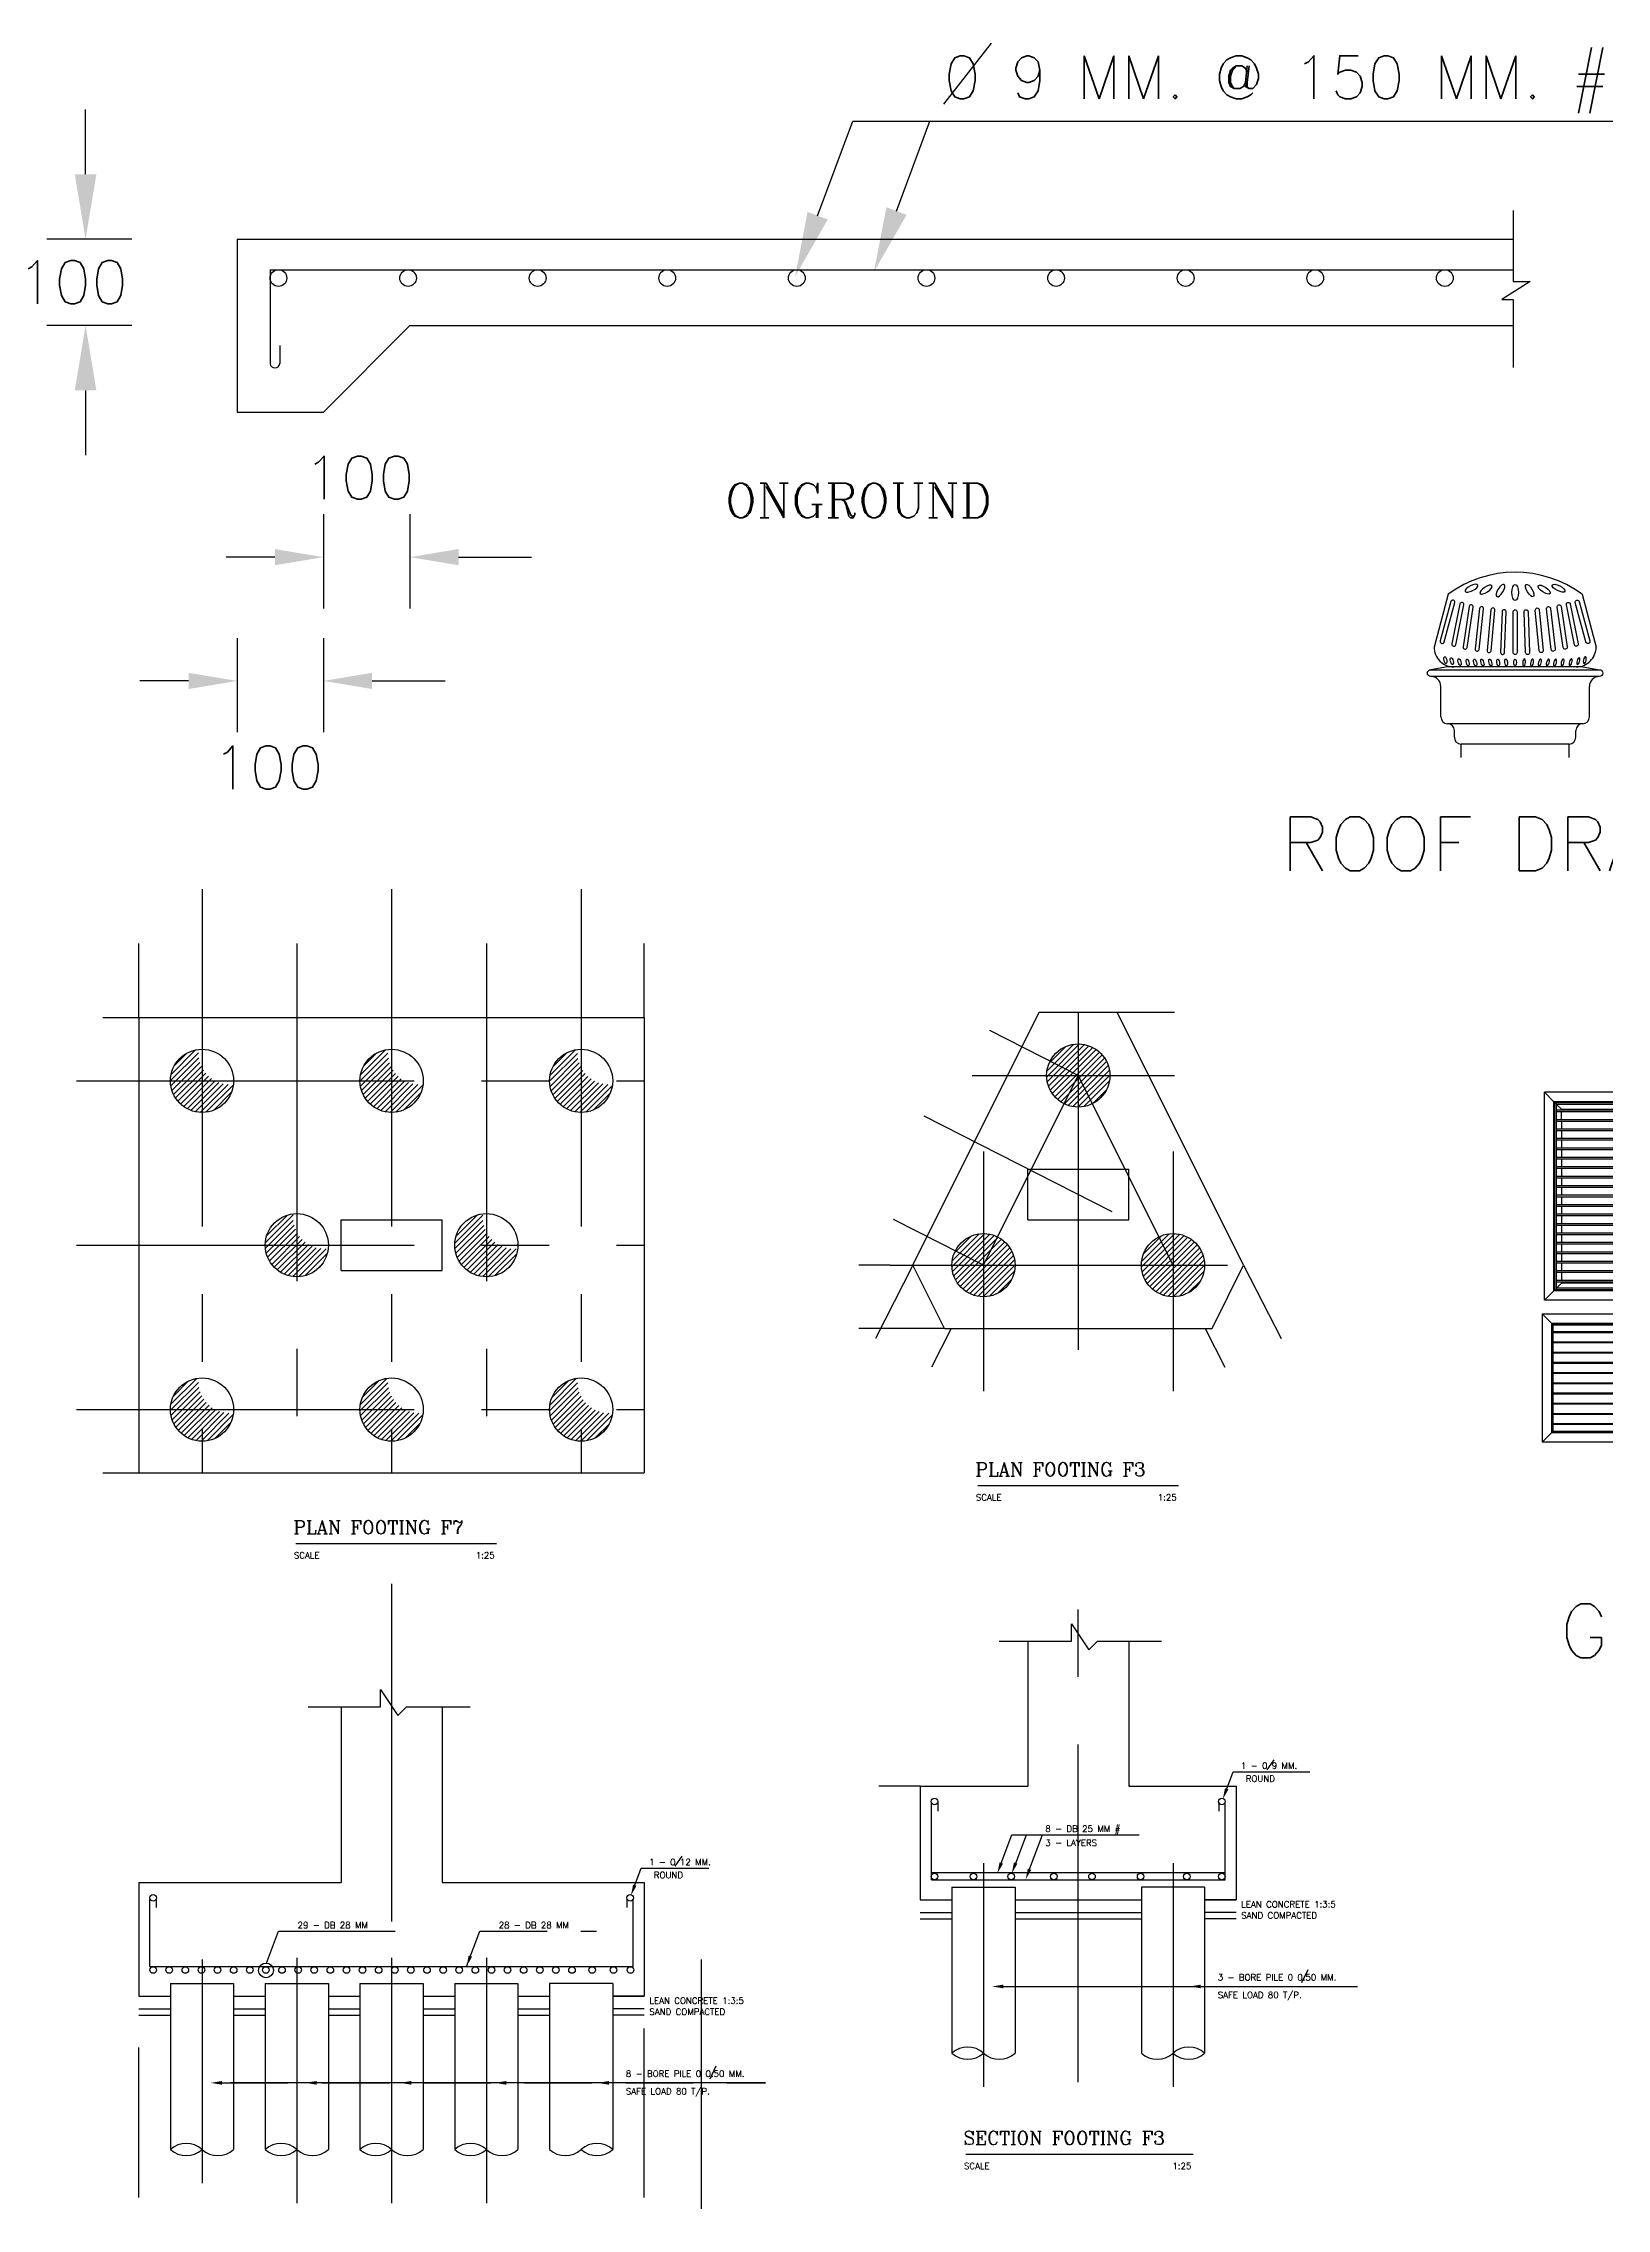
# Model space of a CAD drawing. Header units: inches. Extents: x -2548 to -2391, y 2200 to 2352.
# Drawn here: x -2464.97 to -2459.18, y 2328.49 to 2336.5 of the extents above; entities that cross this region are included whole.
import ezdxf

# ---------------------------------------------------------------- set-up
doc = ezdxf.new("R2010")
doc.units = ezdxf.units.IN
doc.header["$MEASUREMENT"] = 0
doc.linetypes.add('CENTER', pattern=[2, 1.25, -0.25, 0.25, -0.25])
doc.linetypes.add('HIDDEN', pattern=[0.375, 0.25, -0.125])
for name, color, linetype in [('1', 7, 'Continuous'), ('131', 7, 'Continuous'), ('19', 4, 'Continuous'), ('2', 2, 'Continuous'), ('3', 3, 'Continuous'), ('4', 4, 'Continuous'), ('5', 5, 'Continuous'), ('58', 7, 'Continuous'), ('8', 8, 'HIDDEN'), ('DIMTXT', 4, 'Continuous'), ('GRIDLINE', 9, 'CENTER'), ('VT', 3, 'Continuous'), ('WALL', 4, 'Continuous')]:
    doc.layers.add(name, color=color, linetype=linetype)
doc.styles.add('ROMANC', font='romanc', dxfattribs={"height": 0.4})
doc.styles.add('ROMANS', font='romans', dxfattribs={"height": 0.1})

# ---------------------------------------------------------------- blocks, each defined once
blk = doc.blocks.new('*X356')
at = {"color": 0}
for p, q in [((106.396, 48.413), (107.389, 49.407)), ((106.408, 48.249), (107.554, 49.394)), ((106.417, 48.611), (107.191, 49.385)), ((106.442, 48.106), (107.697, 49.36)), ((112.396, 48.403), (113.4, 49.407)), ((112.41, 48.24), (113.563, 49.393)), ((112.414, 48.598), (113.204, 49.388)), ((112.445, 48.098), (113.704, 49.358)), ((118.396, 48.392), (119.41, 49.406)), ((118.411, 48.231), (119.571, 49.391)), ((118.412, 48.585), (119.217, 49.39)), ((118.447, 48.09), (119.712, 49.355)), ((106.492, 47.979), (107.824, 49.311)), ((106.522, 48.893), (106.909, 49.28)), ((106.555, 47.865), (107.937, 49.247)), ((106.63, 47.763), (108.039, 49.172)), ((106.716, 47.673), (108.13, 49.086)), ((106.814, 47.594), (108.209, 48.989)), ((106.923, 47.526), (108.277, 48.88)), ((107.044, 47.47), (108.332, 48.758)), ((112.495, 47.972), (113.831, 49.307)), ((112.51, 48.87), (112.932, 49.292)), ((112.559, 47.859), (113.944, 49.243)), ((112.635, 47.758), (114.045, 49.168)), ((112.722, 47.668), (114.135, 49.081)), ((112.82, 47.589), (114.213, 48.983)), ((112.929, 47.522), (114.28, 48.873)), ((113.052, 47.468), (114.335, 48.751)), ((118.499, 47.965), (119.838, 49.304)), ((118.499, 48.849), (118.953, 49.303)), ((118.563, 47.853), (119.95, 49.239)), ((118.64, 47.752), (120.05, 49.163)), ((118.727, 47.663), (120.139, 49.075)), ((118.826, 47.585), (120.218, 48.977)), ((118.936, 47.518), (120.284, 48.866)), ((119.059, 47.465), (120.338, 48.743)), ((107.181, 47.43), (108.372, 48.622)), ((107.336, 47.408), (108.394, 48.467)), ((107.518, 47.414), (108.388, 48.284)), ((107.754, 47.473), (108.33, 48.049)), ((113.189, 47.428), (114.374, 48.613)), ((113.346, 47.408), (114.395, 48.457)), ((113.53, 47.416), (114.387, 48.272)), ((113.771, 47.479), (114.323, 48.032)), ((119.198, 47.426), (120.376, 48.605)), ((119.355, 47.407), (120.395, 48.447)), ((119.542, 47.417), (120.385, 48.26)), ((119.789, 47.487), (120.316, 48.014)), ((109.399, 43.284), (110.318, 44.204)), ((109.401, 43.109), (110.493, 44.202)), ((109.427, 42.959), (110.643, 44.175)), ((109.441, 43.503), (110.099, 44.162)), ((109.471, 42.826), (110.776, 44.131)), ((109.529, 42.708), (110.895, 44.073)), ((109.6, 42.601), (111.001, 44.003)), ((109.682, 42.507), (111.096, 43.921)), ((115.398, 43.273), (116.329, 44.204)), ((115.402, 43.1), (116.503, 44.201)), ((115.429, 42.951), (116.652, 44.173)), ((115.436, 43.488), (116.114, 44.166)), ((115.474, 42.819), (116.784, 44.128)), ((115.533, 42.701), (116.901, 44.069)), ((115.604, 42.596), (117.007, 43.998)), ((115.687, 42.501), (117.101, 43.916)), ((109.775, 42.423), (111.18, 43.828)), ((109.879, 42.35), (111.252, 43.723)), ((109.996, 42.29), (111.312, 43.607)), ((110.126, 42.244), (111.359, 43.477)), ((110.273, 42.214), (111.388, 43.329)), ((115.781, 42.418), (117.184, 43.822)), ((115.886, 42.347), (117.256, 43.717)), ((116.003, 42.287), (117.315, 43.6)), ((116.134, 42.241), (117.361, 43.468)), ((116.282, 42.213), (117.389, 43.32)), ((110.444, 42.208), (111.395, 43.159)), ((110.653, 42.24), (111.362, 42.95)), ((110.996, 42.407), (111.196, 42.607)), ((116.454, 42.208), (117.394, 43.148)), ((116.667, 42.244), (117.359, 42.936)), ((117.049, 42.449), (117.153, 42.553)), ((106.396, 37.984), (107.419, 39.006)), ((106.41, 38.174), (107.228, 38.992)), ((106.413, 37.823), (107.579, 38.99)), ((106.45, 37.683), (107.719, 38.953)), ((106.491, 38.432), (106.971, 38.912)), ((106.502, 37.559), (107.844, 38.901)), ((106.567, 37.447), (107.955, 38.836)), ((106.644, 37.347), (108.055, 38.759)), ((106.732, 37.259), (108.144, 38.67)), ((106.831, 37.181), (108.221, 38.571)), ((106.942, 37.115), (108.287, 38.46)), ((112.396, 37.973), (113.429, 39.006)), ((112.408, 38.162), (113.241, 38.994)), ((112.415, 37.815), (113.588, 38.988)), ((112.452, 37.676), (113.727, 38.95)), ((112.482, 38.413), (112.99, 38.92)), ((112.505, 37.552), (113.851, 38.897)), ((112.571, 37.441), (113.961, 38.831)), ((112.649, 37.342), (114.061, 38.754)), ((112.738, 37.254), (114.149, 38.665)), ((112.837, 37.177), (114.225, 38.565)), ((112.949, 37.112), (114.291, 38.453)), ((118.397, 37.963), (119.439, 39.006)), ((118.406, 38.15), (119.253, 38.996)), ((118.416, 37.806), (119.596, 38.986)), ((118.455, 37.668), (119.734, 38.948)), ((118.474, 38.394), (119.008, 38.928)), ((118.509, 37.545), (119.857, 38.894)), ((118.575, 37.435), (119.968, 38.827)), ((118.654, 37.336), (120.066, 38.749)), ((118.743, 37.249), (120.153, 38.659)), ((118.844, 37.173), (120.23, 38.559)), ((118.956, 37.108), (120.294, 38.446)), ((107.066, 37.063), (108.34, 38.336)), ((107.205, 37.025), (108.378, 38.197)), ((107.364, 37.007), (108.395, 38.038)), ((107.553, 37.019), (108.384, 37.85)), ((113.074, 37.06), (114.343, 38.329)), ((113.214, 37.023), (114.379, 38.188)), ((113.374, 37.007), (114.396, 38.028)), ((113.565, 37.021), (114.381, 37.837)), ((119.082, 37.057), (120.345, 38.321)), ((119.223, 37.022), (120.381, 38.18)), ((119.385, 37.007), (120.396, 38.018)), ((119.578, 37.023), (120.379, 37.825)), ((107.805, 37.094), (108.309, 37.598)), ((113.824, 37.103), (114.3, 37.579)), ((119.844, 37.113), (120.29, 37.558))]:
    blk.add_line(p, q, dxfattribs=at)
blk = doc.blocks.new('*X357')
at = {"color": 0}
for p, q in [((146.847, 49.09), (147.889, 50.131)), ((146.856, 49.276), (147.703, 50.122)), ((146.866, 48.932), (148.046, 50.112)), ((146.905, 48.794), (148.185, 50.073)), ((146.925, 49.521), (147.458, 50.054)), ((146.959, 48.671), (148.307, 50.02)), ((147.026, 48.561), (148.418, 49.953)), ((147.104, 48.462), (148.516, 49.875)), ((147.193, 48.375), (148.604, 49.785)), ((147.294, 48.299), (148.68, 49.685)), ((147.406, 48.234), (148.744, 49.572)), ((147.532, 48.183), (148.795, 49.447)), ((147.673, 48.148), (148.831, 49.306)), ((147.835, 48.132), (148.846, 49.144)), ((148.028, 48.149), (148.829, 48.951)), ((148.294, 48.238), (148.74, 48.685)), ((143.847, 43.085), (144.894, 44.131)), ((143.856, 43.27), (144.709, 44.123)), ((143.867, 42.928), (145.051, 44.111)), ((143.907, 42.79), (145.188, 44.072)), ((143.921, 43.512), (144.467, 44.058)), ((143.961, 42.668), (145.311, 44.018)), ((144.028, 42.558), (145.421, 43.951)), ((144.106, 42.46), (145.519, 43.872)), ((149.848, 43.075), (150.904, 44.131)), ((149.854, 43.258), (150.721, 44.125)), ((149.869, 42.919), (151.059, 44.109)), ((149.909, 42.783), (151.196, 44.069)), ((149.914, 43.494), (150.484, 44.065)), ((149.964, 42.661), (151.318, 44.014)), ((150.032, 42.552), (151.427, 43.947)), ((150.111, 42.454), (151.524, 43.867)), ((144.196, 42.373), (145.606, 43.783)), ((144.297, 42.297), (145.682, 43.682)), ((144.41, 42.233), (145.746, 43.569)), ((144.536, 42.182), (145.797, 43.443)), ((144.677, 42.147), (145.832, 43.301)), ((150.202, 42.368), (151.611, 43.777)), ((150.303, 42.293), (151.686, 43.675)), ((150.417, 42.229), (151.749, 43.562)), ((150.543, 42.179), (151.799, 43.435)), ((150.686, 42.145), (151.833, 43.292)), ((144.84, 42.132), (145.846, 43.139)), ((145.034, 42.15), (145.828, 42.944)), ((145.304, 42.244), (145.735, 42.674)), ((150.85, 42.132), (151.846, 43.128)), ((151.047, 42.153), (151.826, 42.931)), ((151.327, 42.255), (151.723, 42.652))]:
    blk.add_line(p, q, dxfattribs=at)
blk = doc.blocks.new('GRATING')
at = {"layer": '131', "color": 1, "linetype": 'Continuous'}
for p, q in [((1982, 2524), (1302, 2524)), ((1302, 2524), (1352, 2474)), ((1302, 1424), (1302, 2524)), ((1982, 2524), (1932, 2474)), ((1982, 1424), (1982, 2524)), ((222, 1414), (222, 2514)), ((222, 2514), (272, 2464)), ((1202, 2514), (222, 2514)), ((272, 1464), (272, 2464)), ((277, 2459), (272, 2464)), ((1152, 2464), (272, 2464)), ((312, 2424), (286, 2450)), ((312, 2419), (312, 2424)), ((312, 2424), (1112, 2424)), ((312, 2369), (312, 2410)), ((1112, 2424), (1138, 2450)), ((1112, 2419), (1112, 2424)), ((1112, 2369), (1112, 2410)), ((1147, 2459), (1152, 2464)), ((1202, 2514), (1152, 2464)), ((1152, 1464), (1152, 2464)), ((1202, 1414), (1202, 2514)), ((1932, 2474), (1352, 2474)), ((1357, 2469), (1352, 2474)), ((1352, 1474), (1352, 2474)), ((1392, 2434), (1366, 2460)), ((1392, 2434), (1892, 2434)), ((1392, 2429), (1392, 2434)), ((1392, 2379), (1392, 2420)), ((1892, 2434), (1918, 2460)), ((1892, 2429), (1892, 2434)), ((1892, 2379), (1892, 2420)), ((1927, 2469), (1932, 2474)), ((1932, 1474), (1932, 2474)), ((312, 2360), (312, 2319)), ((312, 2310), (312, 2269)), ((1112, 2319), (1112, 2360)), ((1112, 2269), (1112, 2310)), ((1392, 2370), (1392, 2329)), ((1392, 2320), (1392, 2279)), ((1892, 2329), (1892, 2370)), ((1892, 2279), (1892, 2320)), ((312, 2260), (312, 2219)), ((312, 2210), (312, 2169)), ((1112, 2219), (1112, 2260)), ((1112, 2169), (1112, 2210)), ((1392, 2270), (1392, 2229)), ((1392, 2220), (1392, 2179)), ((1892, 2229), (1892, 2270)), ((1892, 2179), (1892, 2220)), ((312, 2160), (312, 2119)), ((312, 2110), (312, 2069)), ((1112, 2119), (1112, 2160)), ((1112, 2069), (1112, 2110)), ((1392, 2170), (1392, 2129)), ((1392, 2120), (1392, 2079)), ((1392, 2070), (1392, 2029)), ((1892, 2129), (1892, 2170)), ((1892, 2079), (1892, 2120)), ((1892, 2029), (1892, 2070)), ((312, 2060), (312, 2019)), ((312, 2010), (312, 1969)), ((312, 1960), (312, 1919)), ((1112, 2019), (1112, 2060)), ((1112, 1969), (1112, 2010)), ((1112, 1919), (1112, 1960)), ((1392, 2020), (1392, 1979)), ((1392, 1970), (1392, 1929)), ((1892, 1979), (1892, 2020)), ((1892, 1929), (1892, 1970)), ((312, 1910), (312, 1869)), ((312, 1860), (312, 1819)), ((1112, 1869), (1112, 1910)), ((1112, 1819), (1112, 1860)), ((1392, 1920), (1392, 1879)), ((1392, 1870), (1392, 1829)), ((1892, 1879), (1892, 1920)), ((1892, 1829), (1892, 1870)), ((312, 1810), (312, 1769)), ((312, 1760), (312, 1719)), ((1112, 1769), (1112, 1810)), ((1112, 1719), (1112, 1760)), ((1392, 1820), (1392, 1779)), ((1392, 1770), (1392, 1729)), ((1392, 1720), (1392, 1679)), ((1892, 1779), (1892, 1820)), ((1892, 1729), (1892, 1770)), ((1892, 1679), (1892, 1720)), ((312, 1710), (312, 1669)), ((312, 1660), (312, 1619)), ((312, 1610), (312, 1569)), ((1112, 1669), (1112, 1710)), ((1112, 1619), (1112, 1660)), ((1112, 1610), (1112, 1569)), ((1392, 1670), (1392, 1629)), ((1392, 1620), (1392, 1579)), ((1892, 1629), (1892, 1670)), ((1892, 1620), (1892, 1579)), ((312, 1504), (286, 1478)), ((312, 1560), (312, 1519)), ((312, 1510), (312, 1504)), ((707, 1504), (312, 1504)), ((716, 1504), (1112, 1504)), ((1112, 1560), (1112, 1519)), ((1112, 1510), (1112, 1504)), ((1112, 1504), (1138, 1478)), ((1392, 1514), (1366, 1488)), ((1392, 1570), (1392, 1529)), ((1392, 1520), (1392, 1514)), ((1638, 1514), (1392, 1514)), ((1647, 1514), (1892, 1514)), ((1892, 1570), (1892, 1529)), ((1892, 1520), (1892, 1514)), ((1892, 1514), (1918, 1488)), ((272, 1464), (222, 1414)), ((1202, 1414), (222, 1414)), ((277, 1469), (272, 1464)), ((1152, 1464), (272, 1464)), ((1147, 1469), (1152, 1464)), ((1152, 1464), (1202, 1414)), ((1352, 1474), (1302, 1424)), ((1982, 1424), (1302, 1424)), ((1357, 1479), (1352, 1474)), ((1932, 1474), (1352, 1474)), ((1927, 1479), (1932, 1474)), ((1932, 1474), (1982, 1424))]:
    blk.add_line(p, q, dxfattribs=at)
at = {"layer": '131', "color": 9, "linetype": 'Continuous'}
for p, q in [((277, 1469), (277, 2459)), ((277, 2459), (286, 2459)), ((286, 1469), (286, 2459)), ((1138, 2459), (286, 2459)), ((1138, 2450), (286, 2450)), ((1138, 2419), (286, 2419)), ((1138, 2410), (286, 2410)), ((707, 2419), (707, 2450)), ((707, 2369), (707, 2410)), ((716, 2419), (716, 2450)), ((716, 2369), (716, 2410)), ((1138, 1469), (1138, 2459)), ((1138, 2459), (1147, 2459)), ((1147, 1469), (1147, 2459)), ((1357, 2469), (1366, 2469)), ((1357, 1479), (1357, 2469)), ((1918, 2469), (1366, 2469)), ((1366, 1479), (1366, 2469)), ((1918, 2460), (1366, 2460)), ((1918, 2429), (1366, 2429)), ((1918, 2420), (1366, 2420)), ((1638, 2429), (1638, 2460)), ((1638, 2379), (1638, 2420)), ((1647, 2429), (1647, 2460)), ((1647, 2379), (1647, 2420)), ((1918, 2469), (1927, 2469)), ((1918, 1479), (1918, 2469)), ((1927, 1479), (1927, 2469)), ((1138, 2369), (286, 2369)), ((1138, 2360), (286, 2360)), ((1138, 2319), (286, 2319)), ((1138, 2310), (286, 2310)), ((707, 2319), (707, 2360)), ((707, 2269), (707, 2310)), ((716, 2319), (716, 2360)), ((716, 2269), (716, 2310)), ((1918, 2379), (1366, 2379)), ((1918, 2370), (1366, 2370)), ((1918, 2329), (1366, 2329)), ((1918, 2320), (1366, 2320)), ((1638, 2329), (1638, 2370)), ((1638, 2279), (1638, 2320)), ((1647, 2329), (1647, 2370)), ((1647, 2279), (1647, 2320)), ((1138, 2269), (286, 2269)), ((1138, 2260), (286, 2260)), ((1138, 2219), (286, 2219)), ((1138, 2210), (286, 2210)), ((707, 2219), (707, 2260)), ((707, 2169), (707, 2210)), ((716, 2219), (716, 2260)), ((716, 2169), (716, 2210)), ((1918, 2279), (1366, 2279)), ((1918, 2270), (1366, 2270)), ((1918, 2229), (1366, 2229)), ((1918, 2220), (1366, 2220)), ((1918, 2179), (1366, 2179)), ((1638, 2229), (1638, 2270)), ((1638, 2179), (1638, 2220)), ((1647, 2229), (1647, 2270)), ((1647, 2179), (1647, 2220)), ((1138, 2169), (286, 2169)), ((1138, 2160), (286, 2160)), ((1138, 2119), (286, 2119)), ((1138, 2110), (286, 2110)), ((1138, 2069), (286, 2069)), ((707, 2119), (707, 2160)), ((707, 2069), (707, 2110)), ((716, 2119), (716, 2160)), ((716, 2069), (716, 2110)), ((1918, 2170), (1366, 2170)), ((1918, 2129), (1366, 2129)), ((1918, 2120), (1366, 2120)), ((1918, 2079), (1366, 2079)), ((1918, 2070), (1366, 2070)), ((1638, 2129), (1638, 2170)), ((1638, 2079), (1638, 2120)), ((1638, 2029), (1638, 2070)), ((1647, 2129), (1647, 2170)), ((1647, 2079), (1647, 2120)), ((1647, 2029), (1647, 2070)), ((1138, 2060), (286, 2060)), ((1138, 2019), (286, 2019)), ((1138, 2010), (286, 2010)), ((1138, 1969), (286, 1969)), ((1138, 1960), (286, 1960)), ((707, 2019), (707, 2060)), ((707, 1969), (707, 2010)), ((707, 1919), (707, 1960)), ((716, 2019), (716, 2060)), ((716, 1969), (716, 2010)), ((716, 1919), (716, 1960)), ((1918, 2029), (1366, 2029)), ((1918, 2020), (1366, 2020)), ((1918, 1979), (1366, 1979)), ((1918, 1970), (1366, 1970)), ((1638, 1979), (1638, 2020)), ((1638, 1929), (1638, 1970)), ((1647, 1979), (1647, 2020)), ((1647, 1929), (1647, 1970)), ((1138, 1919), (286, 1919)), ((1138, 1910), (286, 1910)), ((1138, 1869), (286, 1869)), ((1138, 1860), (286, 1860)), ((707, 1869), (707, 1910)), ((707, 1819), (707, 1860)), ((716, 1869), (716, 1910)), ((716, 1819), (716, 1860)), ((1918, 1929), (1366, 1929)), ((1918, 1920), (1366, 1920)), ((1918, 1879), (1366, 1879)), ((1918, 1870), (1366, 1870)), ((1638, 1879), (1638, 1920)), ((1638, 1829), (1638, 1870)), ((1647, 1879), (1647, 1920)), ((1647, 1829), (1647, 1870)), ((1138, 1819), (286, 1819)), ((1138, 1810), (286, 1810)), ((1138, 1769), (286, 1769)), ((1138, 1760), (286, 1760)), ((1138, 1719), (286, 1719)), ((707, 1769), (707, 1810)), ((707, 1719), (707, 1760)), ((716, 1769), (716, 1810)), ((716, 1719), (716, 1760)), ((1918, 1829), (1366, 1829)), ((1918, 1820), (1366, 1820)), ((1918, 1779), (1366, 1779)), ((1918, 1770), (1366, 1770)), ((1918, 1729), (1366, 1729)), ((1918, 1720), (1366, 1720)), ((1638, 1779), (1638, 1820)), ((1638, 1729), (1638, 1770)), ((1638, 1679), (1638, 1720)), ((1647, 1779), (1647, 1820)), ((1647, 1729), (1647, 1770)), ((1647, 1679), (1647, 1720)), ((1138, 1710), (286, 1710)), ((1138, 1669), (286, 1669)), ((1138, 1660), (286, 1660)), ((1138, 1619), (286, 1619)), ((1138, 1610), (286, 1610)), ((707, 1669), (707, 1710)), ((707, 1619), (707, 1660)), ((707, 1569), (707, 1610)), ((716, 1669), (716, 1710)), ((716, 1619), (716, 1660)), ((716, 1569), (716, 1610)), ((1918, 1679), (1366, 1679)), ((1918, 1670), (1366, 1670)), ((1918, 1629), (1366, 1629)), ((1918, 1620), (1366, 1620)), ((1638, 1629), (1638, 1670)), ((1638, 1579), (1638, 1620)), ((1647, 1629), (1647, 1670)), ((1647, 1579), (1647, 1620)), ((1138, 1569), (286, 1569)), ((1138, 1560), (286, 1560)), ((1138, 1519), (286, 1519)), ((1138, 1510), (286, 1510)), ((707, 1519), (707, 1560)), ((707, 1510), (707, 1478)), ((716, 1519), (716, 1560)), ((716, 1510), (716, 1478)), ((1918, 1579), (1366, 1579)), ((1918, 1570), (1366, 1570)), ((1918, 1529), (1366, 1529)), ((1918, 1520), (1366, 1520)), ((1638, 1529), (1638, 1570)), ((1638, 1520), (1638, 1488)), ((1647, 1529), (1647, 1570)), ((1647, 1520), (1647, 1488)), ((286, 1469), (277, 1469)), ((1138, 1478), (286, 1478)), ((1138, 1469), (286, 1469)), ((1138, 1469), (1147, 1469)), ((1366, 1479), (1357, 1479)), ((1918, 1488), (1366, 1488)), ((1918, 1479), (1366, 1479)), ((1918, 1479), (1927, 1479))]:
    blk.add_line(p, q, dxfattribs=at)
at = {"layer": '58', "color": 9, "linetype": 'Continuous'}
for p, q in [((209, 1343), (889, 1343)), ((209, 1343), (209, 663)), ((259, 1293), (209, 1343)), ((259, 1293), (259, 713)), ((259, 1293), (839, 1293)), ((264, 718), (264, 1288)), ((834, 1288), (264, 1288)), ((268, 718), (268, 1288)), ((268, 1284), (830, 1284)), ((830, 1288), (830, 718)), ((834, 1288), (834, 718)), ((839, 1293), (889, 1343)), ((839, 1293), (839, 713)), ((889, 1343), (889, 663)), ((1022, 1289), (972, 1339)), ((2152, 1339), (972, 1339)), ((972, 1339), (972, 159)), ((2102, 1289), (1022, 1289)), ((1022, 1289), (1022, 209)), ((1027, 1284), (2097, 1284)), ((1027, 214), (1027, 1284)), ((1033, 214), (1033, 1284)), ((1033, 1278), (2091, 1278)), ((2091, 214), (2091, 1284)), ((2097, 1284), (2097, 214)), ((2102, 1289), (2152, 1339)), ((2102, 1289), (2102, 209)), ((2152, 1339), (2152, 159)), ((268, 1248), (830, 1248)), ((268, 1244), (830, 1244)), ((268, 1194), (830, 1194)), ((268, 1190), (830, 1190)), ((1033, 1228), (2091, 1228)), ((1033, 1222), (2091, 1222)), ((1033, 1172), (2091, 1172)), ((1033, 1166), (2091, 1166)), ((268, 1140), (830, 1140)), ((268, 1136), (830, 1136)), ((268, 1086), (830, 1086)), ((268, 1082), (830, 1082)), ((268, 1032), (830, 1032)), ((1033, 1116), (2091, 1116)), ((1033, 1110), (2091, 1110)), ((1033, 1060), (2091, 1060)), ((1033, 1054), (2091, 1054)), ((268, 1028), (830, 1028)), ((268, 978), (830, 978)), ((268, 974), (830, 974)), ((268, 924), (830, 924)), ((268, 920), (830, 920)), ((1033, 1004), (2091, 1004)), ((1033, 998), (2091, 998)), ((1033, 948), (2091, 948)), ((1033, 942), (2091, 942)), ((268, 870), (830, 870)), ((268, 866), (830, 866)), ((268, 816), (830, 816)), ((268, 812), (830, 812)), ((1033, 892), (2091, 892)), ((1033, 886), (2091, 886)), ((1033, 836), (2091, 836)), ((1033, 830), (2091, 830)), ((259, 713), (209, 663)), ((839, 713), (259, 713)), ((834, 718), (264, 718)), ((268, 762), (830, 762)), ((268, 758), (830, 758)), ((268, 722), (830, 722)), ((839, 713), (889, 663)), ((1033, 780), (2091, 780)), ((1033, 774), (2091, 774)), ((1033, 724), (2091, 724)), ((1033, 718), (2091, 718)), ((889, 663), (209, 663)), ((1033, 668), (2091, 668)), ((1033, 662), (2091, 662)), ((1033, 612), (2091, 612)), ((1033, 606), (2091, 606)), ((1033, 556), (2091, 556)), ((1033, 550), (2091, 550)), ((1033, 500), (2091, 500)), ((1033, 494), (2091, 494)), ((1033, 444), (2091, 444)), ((1033, 438), (2091, 438)), ((1033, 388), (2091, 388)), ((1033, 382), (2091, 382)), ((1033, 332), (2091, 332)), ((1033, 326), (2091, 326)), ((1033, 276), (2091, 276)), ((1033, 270), (2091, 270)), ((1022, 209), (972, 159)), ((972, 159), (2152, 159)), ((1022, 209), (2102, 209)), ((2097, 214), (1027, 214)), ((2091, 220), (1033, 220)), ((2102, 209), (2152, 159))]:
    blk.add_line(p, q, dxfattribs=at)
blk = doc.blocks.new('FD-ROOF')
at = {"layer": '2'}
for p, q in [((-100, 114.2), (-125, 110)), ((100.1, 114.2), (-100.1, 114.2)), ((100.1, 114.2), (125, 110)), ((-110, 40), (-110, 85)), ((110, 40), (110, 85)), ((100.1, 30), (-100.1, 30)), ((-90, 10), (-90, 20)), ((80, 0), (-80, 0)), ((-80, -20), (-80, 0)), ((80, -20), (80, 0)), ((90, 10), (90, 20))]:
    blk.add_line(p, q, dxfattribs=at)
for points in [[(-99.3, 221.9), (-120, 143.6)], [(99.3, 221.9), (120, 143.6)]]:
    blk.add_lwpolyline(points, dxfattribs=at)
for points in [[(-91.4, 213), (-91.4, 213, 0.414214), (-95, 210.9), (-110.8, 152.7, 0.414214), (-108.7, 149), (-108.7, 149, 0.414214), (-105, 151.1), (-89.2, 209.3, 0.414214)], [(-78.3, 209.7), (-78.3, 209.7, 0.414214), (-81.8, 207.4), (-93.6, 148.2, 0.414214), (-91.3, 144.7), (-91.3, 144.7, 0.414214), (-87.8, 147), (-75.9, 206.2, 0.414214)], [(-64.8, 205.9), (-64.8, 205.9, 0.414214), (-68.2, 203.4), (-77.1, 143.7, 0.414214), (-74.6, 140.3), (-74.6, 140.3, 0.414214), (-71.2, 142.8), (-62.3, 202.5, 0.414214)], [(-49.3, 203.4), (-49.3, 203.4, 0.414214), (-52.6, 200.7), (-59.4, 140.8, 0.414214), (-56.7, 137.5), (-56.7, 137.5, 0.414214), (-53.4, 140.1), (-46.6, 200.1, 0.414214)], [(-32.6, 201.4), (-32.6, 201.4, 0.414214), (-35.8, 198.7), (-41.6, 138.6, 0.414214), (-38.9, 135.4), (-38.9, 135.4, 0.414214), (-35.7, 138.1), (-29.9, 198.1, 0.414214)], [(-16.1, 198.8), (-16.1, 198.8, 0.414214), (-19.2, 195.9), (-21.5, 135.6, 0.414214), (-18.6, 132.5), (-18.6, 132.5, 0.414214), (-15.5, 135.4), (-13.2, 195.7, 0.414214)], [(0, 198.8), (0, 198.8, -0.414214), (3, 195.8), (3, 135.5, -0.414214), (0, 132.5), (0, 132.5, -0.414214), (-3, 135.5), (-3, 195.8, -0.414214)], [(16.1, 198.8), (16.1, 198.8, -0.414214), (19.2, 195.9), (21.5, 135.6, -0.414214), (18.6, 132.5), (18.6, 132.5, -0.414214), (15.5, 135.4), (13.2, 195.7, -0.414214)], [(32.6, 201.4), (32.6, 201.4, -0.414214), (35.8, 198.7), (41.6, 138.6, -0.414214), (38.9, 135.4), (38.9, 135.4, -0.414214), (35.7, 138.1), (29.9, 198.1, -0.414214)], [(49.3, 203.4), (49.3, 203.4, -0.414214), (52.6, 200.7), (59.4, 140.8, -0.414214), (56.7, 137.5), (56.7, 137.5, -0.414214), (53.4, 140.1), (46.6, 200.1, -0.414214)], [(64.8, 205.9), (64.8, 205.9, -0.414214), (68.2, 203.4), (77.1, 143.7, -0.414214), (74.6, 140.3), (74.6, 140.3, -0.414214), (71.2, 142.8), (62.3, 202.5, -0.414214)], [(78.3, 209.7), (78.3, 209.7, -0.414214), (81.8, 207.4), (93.6, 148.2, -0.414214), (91.3, 144.7), (91.3, 144.7, -0.414214), (87.8, 147), (75.9, 206.2, -0.414214)], [(91.4, 213), (91.4, 213, -0.414214), (95, 210.9), (110.8, 152.7, -0.414214), (108.7, 149), (108.7, 149, -0.414214), (105, 151.1), (89.2, 209.3, -0.414214)], [(-125, 110), (125, 110, -0.414214), (130, 105), (130, 105, -0.414214), (125, 100), (-125, 100, -0.414214), (-130, 105), (-130, 105, -0.414214)]]:
    blk.add_lwpolyline(points, format="xyb", close=True, dxfattribs=at)
for centre, radius, start, end in [((0, 85.9), 168.4, 53.8727, 126.1273), ((-90.6, 143.6), 29.4, 180, 270.0006), ((90.6, 143.6), 29.4, 269.9994, 0), ((-125, 85), 15, 0.0017, 90), ((125, 85), 15, 90, 179.9983), ((-100, 40), 10, 180, 270), ((100, 40), 10, 270, 0), ((-100, 20), 10, 0.0017, 90), ((-80, 10), 10, 180, 270), ((80, 10), 10, 270, 0), ((100, 20), 10, 90, 179.9983)]:
    blk.add_arc(centre, radius, start, end, dxfattribs=at)
at = {"layer": '2', "extrusion": (0, 0, -1)}
for centre, major_axis in [((-64.5, 230.7), (9.4, 4.61)), ((-43.1, 228.6), (8.74, 5.77)), ((-21.6, 227.2), (5.48, 8.93)), ((103.3, 124.2), (1.09, 5.12)), ((13.3, 120.7), (0.55, 5.21)), ((25.1, 120.7), (0.94, 5.15)), ((36.7, 120.7), (1.44, 5.04)), ((48.5, 120.7), (1.57, 5)), ((59.2, 120.7), (1.34, 5.06)), ((70.3, 120.7), (1.23, 5.09)), ((82.3, 121.2), (1.49, 5.02)), ((93.7, 122.7), (1.42, 5.04))]:
    blk.add_ellipse(centre, major_axis=major_axis, ratio=0.380094, dxfattribs=at)
at = {"layer": '2'}
for centre, major_axis, ratio in [((0, 224.3), (0, 11.9), 0.406036), ((21.6, 227.2), (-5.48, 8.93), 0.380094), ((43.1, 228.6), (-8.74, 5.77), 0.380094), ((64.5, 230.7), (-9.4, 4.61), 0.380094), ((-103.3, 124.2), (-1.09, 5.12), 0.380094), ((-93.7, 122.7), (-1.42, 5.04), 0.380094), ((-82.3, 121.2), (-1.49, 5.02), 0.380094), ((-70.3, 120.7), (-1.23, 5.09), 0.380094), ((-59.2, 120.7), (-1.34, 5.06), 0.380094), ((-48.5, 120.7), (-1.57, 5), 0.380094), ((-36.7, 120.7), (-1.44, 5.04), 0.380094), ((-25.1, 120.7), (-0.94, 5.15), 0.380094), ((-13.3, 120.7), (-0.55, 5.21), 0.380094), ((0, 120.8), (0, 4.76), 0.406036)]:
    blk.add_ellipse(centre, major_axis=major_axis, ratio=ratio, dxfattribs=at)

msp = doc.modelspace()

# ---------------------------------------------------------------- linework, layer by layer
at = {"color": 8, "linetype": 'ByBlock'}
for p, q in [((-2464.81791, 2336.01912), (-2464.81791, 2336.25912)), ((-2464.64688, 2335.77912), (-2464.96191, 2335.77912)), ((-2464.64688, 2335.45912), (-2464.96191, 2335.45912)), ((-2463.93669, 2334.76037), (-2463.93669, 2334.41184)), ((-2463.61669, 2334.76037), (-2463.61669, 2334.41184)), ((-2464.11669, 2334.60184), (-2464.29669, 2334.60184)), ((-2463.43669, 2334.60184), (-2463.25669, 2334.60184)), ((-2463.25669, 2334.60184), (-2463.16669, 2334.60184)), ((-2464.25669, 2334.30218), (-2464.25669, 2333.95365)), ((-2463.93669, 2334.30218), (-2463.93669, 2333.95365)), ((-2464.43669, 2334.14365), (-2464.61669, 2334.14365)), ((-2463.75669, 2334.14365), (-2463.57669, 2334.14365)), ((-2463.57669, 2334.14365), (-2463.48669, 2334.14365))]:
    msp.add_line(p, q, dxfattribs=at)
at = {"color": 8}
for p, q in [((-2460.59157, 2330.04229), (-2460.56766, 2330.10548)), ((-2461.42649, 2329.76771), (-2461.38704, 2329.87194)), ((-2461.37301, 2329.76771), (-2461.33356, 2329.87194)), ((-2461.32168, 2329.74491), (-2461.27361, 2329.87194)), ((-2464.14775, 2329.39721), (-2464.1031, 2329.51519)), ((-2461.42337, 2329.31066), (-2460.10742, 2329.31066))]:
    msp.add_line(p, q, dxfattribs=at)
for points in [[(-2460.56766, 2330.10548), (-2460.28363, 2330.10548)], [(-2461.7264, 2330.0527), (-2461.87997, 2330.0527)], [(-2461.38704, 2329.87194), (-2460.91624, 2329.87194)], [(-2464.1031, 2329.51519), (-2463.67112, 2329.51519)]]:
    msp.add_lwpolyline(points, dxfattribs=at)
msp.add_circle((-2464.14975, 2329.36997), 0.02731, dxfattribs=at)
at = {"color": 8, "linetype": 'ByBlock'}
for points in [[(-2464.85791, 2336.01912), (-2464.77791, 2336.01912), (-2464.81791, 2335.77912)], [(-2464.85791, 2335.21912), (-2464.77791, 2335.21912), (-2464.81791, 2335.45912)], [(-2464.11669, 2334.63184), (-2464.11669, 2334.57184), (-2463.93669, 2334.60184)], [(-2463.43669, 2334.63184), (-2463.43669, 2334.57184), (-2463.61669, 2334.60184)], [(-2464.43669, 2334.17365), (-2464.43669, 2334.11365), (-2464.25669, 2334.14365)], [(-2463.75669, 2334.17365), (-2463.75669, 2334.11365), (-2463.93669, 2334.14365)]]:
    msp.add_solid(points, dxfattribs=at)
at = {"color": 8}
for points in [[(-2460.58519, 2330.03987), (-2460.59796, 2330.0447), (-2460.60607, 2330.00399)], [(-2461.42011, 2329.76529), (-2461.43288, 2329.77012), (-2461.44099, 2329.72941)], [(-2461.36663, 2329.76529), (-2461.37939, 2329.77012), (-2461.38751, 2329.72941)], [(-2461.41891, 2329.30383), (-2461.41891, 2329.31748), (-2461.45986, 2329.31066)], [(-2460.6877, 2329.30383), (-2460.6877, 2329.31748), (-2460.72865, 2329.31066)]]:
    msp.add_solid(points, dxfattribs=at)
at = {"color": 3}
msp.add_solid([(-2461.3153, 2329.74249), (-2461.32807, 2329.74732), (-2461.33618, 2329.70661)], dxfattribs=at)
at = {"layer": '1'}
msp.add_line((-2462.29958, 2328.9539), (-2464.28157, 2328.9539), dxfattribs=at)
at = {"layer": '2'}
for points in [[(-2460.44183, 2330.11261), (-2460.41606, 2330.14957)], [(-2462.634, 2329.75585), (-2462.60822, 2329.79281)], [(-2460.31279, 2329.3252), (-2460.28973, 2329.37305)], [(-2462.50495, 2328.96844), (-2462.48189, 2329.01629)]]:
    msp.add_lwpolyline(points, dxfattribs=at)
at = {"layer": '3', "color": 3}
msp.add_lwpolyline([(-2461.68547, 2329.73228), (-2460.59732, 2329.73228)], dxfattribs=at)
at = {"layer": '3'}
for centre in [(-2464.38656, 2332.66313), (-2463.68456, 2332.66313), (-2462.98256, 2332.66313), (-2461.1414, 2332.68283), (-2464.03556, 2332.05473), (-2463.33356, 2332.05473), (-2461.4924, 2331.98083), (-2460.7904, 2331.98083), (-2464.38656, 2331.44633), (-2463.68456, 2331.44633), (-2462.98256, 2331.44633)]:
    msp.add_circle(centre, 0.117, dxfattribs=at)
at = {"layer": '4'}
for p, q in [((-2461.63962, 2336.2783), (-2461.46256, 2336.50405)), ((-2464.1346, 2335.66609), (-2464.1346, 2335.31786)), ((-2464.1346, 2335.66609), (-2459.53057, 2335.66609)), ((-2464.09839, 2335.38483), (-2464.09839, 2335.31825))]:
    msp.add_line(p, q, dxfattribs=at)
at = {"layer": '4', "color": 3}
for points in [[(-2461.68547, 2329.70559), (-2461.68547, 2329.9924)], [(-2461.66195, 2329.9924), (-2461.66195, 2329.95956)], [(-2460.62085, 2329.9924), (-2460.62085, 2329.95956)], [(-2460.59732, 2329.70559), (-2460.59732, 2329.9924)], [(-2461.68547, 2329.70559), (-2460.59732, 2329.70559)], [(-2464.57963, 2329.38439), (-2464.57963, 2329.63564)], [(-2464.55611, 2329.63564), (-2464.55611, 2329.60281)], [(-2462.81301, 2329.63564), (-2462.81301, 2329.60281)], [(-2462.78948, 2329.38439), (-2462.78948, 2329.63564)], [(-2464.57963, 2329.38439), (-2462.78948, 2329.38439)]]:
    msp.add_lwpolyline(points, dxfattribs=at)
for centre in [(-2461.67363, 2329.99534), (-2460.60916, 2329.99534), (-2461.67363, 2329.71795), (-2461.5292, 2329.71795), (-2461.39025, 2329.71795), (-2461.23211, 2329.71795), (-2461.09042, 2329.71795), (-2460.91034, 2329.71795), (-2460.73942, 2329.71795), (-2460.60916, 2329.71795), (-2464.56779, 2329.63858), (-2462.80133, 2329.63858), (-2464.56779, 2329.37159), (-2464.50812, 2329.37159), (-2464.44845, 2329.37159), (-2464.38878, 2329.37159), (-2464.32911, 2329.37159), (-2464.26944, 2329.37159), (-2464.20977, 2329.37159), (-2464.1501, 2329.37159), (-2464.09043, 2329.37159), (-2464.03076, 2329.37159), (-2463.97109, 2329.37159), (-2463.91142, 2329.37159), (-2463.85175, 2329.37159), (-2463.79208, 2329.37159), (-2463.73241, 2329.37159), (-2463.67274, 2329.37159), (-2463.61307, 2329.37159), (-2463.5534, 2329.37159), (-2463.49373, 2329.37159), (-2463.43406, 2329.37159), (-2463.37439, 2329.37159), (-2463.31472, 2329.37159), (-2463.25505, 2329.37159), (-2463.19538, 2329.37159), (-2463.13571, 2329.37159), (-2463.07604, 2329.37159), (-2463.01637, 2329.37159), (-2462.94176, 2329.37159), (-2462.86239, 2329.37159), (-2462.8, 2329.37159)]:
    msp.add_circle(centre, 0.01216, dxfattribs=at)
at = {"layer": '4'}
msp.add_arc((-2464.11661, 2335.32045), 0.01817, 186.950575, 353.049425, dxfattribs=at)
at = {"layer": '5'}
for centre in [(-2464.10359, 2335.63509), (-2463.62359, 2335.63509), (-2463.14359, 2335.63509), (-2462.66359, 2335.63509), (-2462.18359, 2335.63509), (-2461.70359, 2335.63509), (-2461.22359, 2335.63509), (-2460.74359, 2335.63509), (-2460.26359, 2335.63509), (-2459.78359, 2335.63509)]:
    msp.add_circle(centre, 0.031, dxfattribs=at)
at = {"layer": '8', "color": 8, "linetype": 'ByBlock'}
msp.add_line((-2464.81791, 2335.21912), (-2464.81791, 2334.97912), dxfattribs=at)
at = {"layer": '8'}
for p, q in [((-2462.78374, 2329.68553), (-2462.75982, 2329.74873)), ((-2463.40771, 2329.38439), (-2463.35821, 2329.51519)), ((-2464.31754, 2328.9539), (-2462.29958, 2328.9539))]:
    msp.add_line(p, q, dxfattribs=at)
for points in [[(-2462.75982, 2329.74873), (-2462.47579, 2329.74873)], [(-2463.35821, 2329.51519), (-2462.92624, 2329.51519)]]:
    msp.add_lwpolyline(points, dxfattribs=at)
for points in [[(-2462.77735, 2329.68312), (-2462.79012, 2329.68795), (-2462.79823, 2329.64723)], [(-2463.38644, 2329.42089), (-2463.39928, 2329.42554), (-2463.40678, 2329.38471)], [(-2464.31307, 2328.94708), (-2464.31307, 2328.96073), (-2464.35402, 2328.9539)], [(-2463.96207, 2328.94708), (-2463.96207, 2328.96073), (-2464.00302, 2328.9539)], [(-2463.61107, 2328.94708), (-2463.61107, 2328.96073), (-2463.65202, 2328.9539)], [(-2463.26007, 2328.94708), (-2463.26007, 2328.96073), (-2463.30102, 2328.9539)], [(-2462.87986, 2328.94708), (-2462.87986, 2328.96073), (-2462.92081, 2328.9539)]]:
    msp.add_solid(points, dxfattribs=at)
at = {"layer": 'DEFPOINTS', "color": 8, "linetype": 'ByBlock'}
for p in [(-2464.59688, 2335.77912), (-2464.81791, 2335.45912), (-2464.59688, 2335.45912), (-2464.67782, 2329.32154), (-2464.67782, 2329.27474)]:
    msp.add_point(p, dxfattribs=at)
at = {"layer": 'DEFPOINTS', "color": 0, "linetype": 'ByBlock'}
for p in [(-2463.93669, 2334.82287), (-2463.61669, 2334.82287), (-2463.61669, 2334.60184), (-2464.25669, 2334.36468), (-2463.93669, 2334.36468), (-2463.93669, 2334.14365)]:
    msp.add_point(p, dxfattribs=at)
at = {"layer": 'DIMTXT', "color": 8}
for p, q in [((-2462.10652, 2335.86587), (-2461.97677, 2336.21573)), ((-2461.97677, 2336.21573), (-2458.67829, 2336.21573)), ((-2461.8146, 2335.88303), (-2461.69121, 2336.21573))]:
    msp.add_line(p, q, dxfattribs=at)
for points in [[(-2462.06902, 2335.85196), (-2462.14403, 2335.87978), (-2462.18998, 2335.64085)], [(-2461.7771, 2335.86912), (-2461.8521, 2335.89694), (-2461.89806, 2335.65801)]]:
    msp.add_solid(points, dxfattribs=at)
at = {"layer": 'GRIDLINE'}
for points in [[(-2464.38656, 2333.37338), (-2464.38656, 2331.21233)], [(-2463.68456, 2333.37338), (-2463.68456, 2331.21233)], [(-2462.98256, 2333.37338), (-2462.98256, 2331.21233)], [(-2464.62056, 2332.89713), (-2464.62056, 2333.17149)], [(-2464.03556, 2333.17149), (-2464.03556, 2331.21233)], [(-2463.33356, 2333.17149), (-2463.33356, 2331.21233)], [(-2462.74856, 2332.89713), (-2462.74856, 2333.17149)], [(-2461.1414, 2332.91683), (-2461.1414, 2331.51299)], [(-2460.99678, 2332.91683), (-2460.78471, 2332.91683)], [(-2464.75413, 2332.89713), (-2464.62056, 2332.89713)], [(-2461.1414, 2332.68283), (-2461.46895, 2332.84973)], [(-2461.53374, 2332.68283), (-2460.8445, 2332.68283)], [(-2461.4924, 2331.98083), (-2461.1414, 2332.68283)], [(-2460.7904, 2331.98083), (-2461.1414, 2332.68283)], [(-2460.87978, 2332.68283), (-2460.78471, 2332.68283)], [(-2464.85141, 2332.66313), (-2462.74856, 2332.66313)], [(-2461.71386, 2332.53409), (-2461.01682, 2332.17893)], [(-2461.4924, 2332.40203), (-2461.4924, 2331.51435)], [(-2460.7904, 2332.40203), (-2460.7904, 2331.51435)], [(-2461.4924, 2331.98083), (-2461.82526, 2332.15043)], [(-2464.85141, 2332.05473), (-2462.74856, 2332.05473)], [(-2461.83807, 2331.98083), (-2461.95413, 2331.98083)], [(-2461.75402, 2331.98083), (-2461.89246, 2331.70912)], [(-2461.83807, 2331.98083), (-2460.4238, 2331.98083)], [(-2460.52878, 2331.98083), (-2460.39033, 2331.70912)], [(-2461.63702, 2331.74683), (-2461.95413, 2331.74683)], [(-2461.61163, 2331.74683), (-2461.68476, 2331.6033)], [(-2460.67117, 2331.74683), (-2460.59803, 2331.6033)], [(-2464.85141, 2331.44633), (-2462.74856, 2331.44633)], [(-2464.75413, 2331.21233), (-2464.62056, 2331.21233)], [(-2461.1414, 2328.95643), (-2461.1414, 2330.8559)], [(-2463.68456, 2330.80134), (-2463.68456, 2329.36998)], [(-2461.4924, 2329.76767), (-2461.4924, 2328.93884)], [(-2460.7904, 2329.76767), (-2460.7904, 2328.93884)], [(-2464.38656, 2329.41092), (-2464.38656, 2328.58208)], [(-2464.03556, 2329.41646), (-2464.03556, 2328.50865)], [(-2463.68456, 2329.41646), (-2463.68456, 2328.50865)], [(-2463.33356, 2329.41646), (-2463.33356, 2328.50865)], [(-2462.53842, 2329.41092), (-2462.53842, 2328.48802)], [(-2462.74856, 2328.52933), (-2462.74856, 2329.15519)], [(-2464.62056, 2328.52933), (-2464.62056, 2329.08508)]]:
    msp.add_lwpolyline(points, dxfattribs=at)
at = {"layer": 'VT'}
for points in [[(-2461.3286, 2332.14881), (-2461.3286, 2332.33601)], [(-2461.3286, 2332.33601), (-2460.9542, 2332.33601)], [(-2460.9542, 2332.14881), (-2460.9542, 2332.33601)], [(-2463.87176, 2332.14833), (-2463.49736, 2332.14833)], [(-2463.87176, 2331.96113), (-2463.87176, 2332.14833)], [(-2463.49736, 2331.96113), (-2463.49736, 2332.14833)], [(-2461.3286, 2332.14881), (-2460.9542, 2332.14881)], [(-2463.87176, 2331.96113), (-2463.49736, 2331.96113)], [(-2461.51363, 2331.16468), (-2460.76961, 2331.16468)], [(-2464.03968, 2330.9505), (-2463.29567, 2330.9505)], [(-2461.55778, 2328.68981), (-2460.71525, 2328.68981)]]:
    msp.add_lwpolyline(points, dxfattribs=at)
at = {"layer": 'WALL'}
for p, q in [((-2459.53057, 2335.88539), (-2459.53057, 2335.622)), ((-2464.25669, 2335.77912), (-2464.25669, 2335.13912)), ((-2464.25669, 2335.77912), (-2459.53057, 2335.77912)), ((-2459.46767, 2335.622), (-2459.5725, 2335.55615)), ((-2459.5725, 2335.55615), (-2459.53057, 2335.55615)), ((-2459.53057, 2335.622), (-2459.46767, 2335.622)), ((-2459.53057, 2335.55615), (-2459.53057, 2335.30356)), ((-2463.93669, 2335.13912), (-2463.61669, 2335.45912)), ((-2463.61669, 2335.45912), (-2459.53057, 2335.45912)), ((-2464.25669, 2335.13912), (-2463.93669, 2335.13912))]:
    msp.add_line(p, q, dxfattribs=at)
for points in [[(-2461.75402, 2331.98083), (-2461.28602, 2332.91683)], [(-2461.28602, 2332.91683), (-2460.99678, 2332.91683)], [(-2460.52878, 2331.98083), (-2460.99678, 2332.91683)], [(-2464.62056, 2332.89713), (-2462.74856, 2332.89713)], [(-2464.62056, 2332.89713), (-2464.62056, 2331.21233)], [(-2462.74856, 2332.89713), (-2462.74856, 2331.21233)], [(-2461.63702, 2331.74683), (-2461.75402, 2331.98083)], [(-2460.64578, 2331.74683), (-2460.52878, 2331.98083)], [(-2461.63702, 2331.74683), (-2460.64578, 2331.74683)], [(-2464.62056, 2331.21233), (-2462.74856, 2331.21233)], [(-2461.43414, 2330.58917), (-2461.16603, 2330.58917), (-2461.16603, 2330.65347), (-2461.10168, 2330.55702), (-2461.06951, 2330.58917), (-2460.83357, 2330.58917)], [(-2461.3286, 2330.58917), (-2461.3286, 2330.0527)], [(-2460.9542, 2330.58917), (-2460.9542, 2330.0527)], [(-2463.99414, 2330.34537), (-2463.72603, 2330.34537), (-2463.72603, 2330.40968), (-2463.66168, 2330.31322), (-2463.62951, 2330.34537), (-2463.39357, 2330.34537)], [(-2463.87176, 2330.34537), (-2463.87176, 2329.69594)], [(-2463.49736, 2330.34537), (-2463.49736, 2329.69594)], [(-2461.7264, 2330.0527), (-2461.3286, 2330.0527)], [(-2461.7264, 2330.0527), (-2461.7264, 2329.6315)], [(-2460.9542, 2330.0527), (-2460.5564, 2330.0527)], [(-2460.5564, 2330.0527), (-2460.5564, 2329.6315)], [(-2464.62056, 2329.69594), (-2463.87176, 2329.69594)], [(-2464.62056, 2329.69594), (-2464.62056, 2329.27474)], [(-2463.49736, 2329.69594), (-2462.74856, 2329.69594)], [(-2462.74856, 2329.69594), (-2462.74856, 2329.27474)], [(-2461.7264, 2329.6315), (-2461.6094, 2329.6315)], [(-2461.6094, 2329.6783), (-2461.3754, 2329.6783)], [(-2461.6094, 2329.6783), (-2461.6094, 2329.06398)], [(-2461.3754, 2329.6783), (-2461.3754, 2329.06398)], [(-2461.3754, 2329.6315), (-2460.9074, 2329.6315)], [(-2460.6734, 2329.6783), (-2460.9074, 2329.6783)], [(-2460.9074, 2329.6783), (-2460.9074, 2329.06398)], [(-2460.6734, 2329.6783), (-2460.6734, 2329.06398)], [(-2460.5564, 2329.6315), (-2460.6734, 2329.6315)], [(-2460.6734, 2329.6315), (-2460.5564, 2329.6315)], [(-2461.7264, 2329.5847), (-2461.6094, 2329.5847)], [(-2461.7264, 2329.5613), (-2461.6094, 2329.5613)], [(-2461.3754, 2329.5847), (-2460.9074, 2329.5847)], [(-2461.3754, 2329.5613), (-2460.9074, 2329.5613)], [(-2460.5564, 2329.5847), (-2460.6734, 2329.5847)], [(-2460.5564, 2329.5613), (-2460.6734, 2329.5613)], [(-2464.50356, 2329.32154), (-2464.26956, 2329.32154)], [(-2464.50356, 2329.32154), (-2464.50356, 2328.70723)], [(-2464.26956, 2329.32154), (-2464.26956, 2328.70723)], [(-2464.15256, 2329.32154), (-2464.15256, 2328.70723)], [(-2464.15256, 2329.32154), (-2463.91856, 2329.32154)], [(-2463.91856, 2329.32154), (-2463.91856, 2328.70723)], [(-2463.80156, 2329.32154), (-2463.80156, 2328.70723)], [(-2463.80156, 2329.32154), (-2463.56756, 2329.32154)], [(-2463.56756, 2329.32154), (-2463.56756, 2328.70723)], [(-2463.45056, 2329.32154), (-2463.45056, 2328.70723)], [(-2463.45056, 2329.32154), (-2463.21656, 2329.32154)], [(-2463.21656, 2329.32154), (-2463.21656, 2328.70723)], [(-2462.86556, 2329.32154), (-2463.09956, 2329.32154)], [(-2463.09956, 2329.32154), (-2463.09956, 2328.70723)], [(-2462.86556, 2329.32154), (-2462.86556, 2328.70723)], [(-2464.62056, 2329.27474), (-2464.50356, 2329.27474)], [(-2464.62056, 2329.22794), (-2464.50356, 2329.22794)], [(-2464.26956, 2329.27474), (-2464.15256, 2329.27474)], [(-2464.26956, 2329.22794), (-2464.15256, 2329.22794)], [(-2463.91856, 2329.27474), (-2463.80156, 2329.27474)], [(-2463.91856, 2329.22794), (-2463.80156, 2329.22794)], [(-2463.56756, 2329.27474), (-2463.45056, 2329.27474)], [(-2463.56756, 2329.22794), (-2463.45056, 2329.22794)], [(-2463.21656, 2329.27474), (-2463.09956, 2329.27474)], [(-2463.21656, 2329.22794), (-2463.09956, 2329.22794)], [(-2462.74856, 2329.27474), (-2462.86556, 2329.27474)], [(-2462.86556, 2329.27474), (-2462.74856, 2329.27474)], [(-2462.74856, 2329.22794), (-2462.86556, 2329.22794)], [(-2464.62056, 2329.20454), (-2464.50356, 2329.20454)], [(-2464.26956, 2329.20454), (-2464.15256, 2329.20454)], [(-2463.91856, 2329.20454), (-2463.80156, 2329.20454)], [(-2463.56756, 2329.20454), (-2463.45056, 2329.20454)], [(-2463.21656, 2329.20454), (-2463.09956, 2329.20454)], [(-2462.74856, 2329.20454), (-2462.86556, 2329.20454)]]:
    msp.add_lwpolyline(points, dxfattribs=at)
for centre, start, end in [((-2461.5509, 2328.99931), 47.869117, 132.130883), ((-2461.5509, 2329.12865), 227.869117, 312.130883), ((-2461.4339, 2329.12865), 227.869117, 312.130883), ((-2460.8489, 2329.12865), 227.869117, 312.130883), ((-2460.7319, 2328.99931), 47.869117, 132.130883), ((-2460.7319, 2329.12865), 227.869117, 312.130883), ((-2464.44506, 2328.64255), 47.869117, 132.130883), ((-2464.44506, 2328.7719), 227.869117, 312.130883), ((-2464.32806, 2328.7719), 227.869117, 312.130883), ((-2464.09406, 2328.64255), 47.869117, 132.130883), ((-2464.09406, 2328.7719), 227.869117, 312.130883), ((-2463.97706, 2328.7719), 227.869117, 312.130883), ((-2463.74306, 2328.64255), 47.869117, 132.130883), ((-2463.74306, 2328.7719), 227.869117, 312.130883), ((-2463.62606, 2328.7719), 227.869117, 312.130883), ((-2463.39206, 2328.64255), 47.869117, 132.130883), ((-2463.39206, 2328.7719), 227.869117, 312.130883), ((-2463.27506, 2328.7719), 227.869117, 312.130883), ((-2463.04106, 2328.7719), 227.869117, 312.130883), ((-2462.92406, 2328.64255), 47.869117, 132.130883), ((-2462.92406, 2328.7719), 227.869117, 312.130883)]:
    msp.add_arc(centre, 0.08721, start, end, dxfattribs=at)

# ---------------------------------------------------------------- block references
at = {"layer": '1'}
for name, p, xscale, yscale, zscale in [('FD-ROOF', (-2459.52339, 2333.91012), 0.00250000000005457, 0.00250000000005457, 0.00250000000005457), ('*X357', (-2478.4394, 2326.93434), 0.1170000000001892, 0.1170000000001892, 0.1170000000001892), ('GRATING', (-2459.56973, 2330.86111), 0.0007000000000516593, 0.0007000000000516593, 0.0007000000000516593)]:
    msp.add_blockref(name, p, dxfattribs=dict(at, xscale=xscale, yscale=yscale, zscale=zscale))
at = {"layer": 'GRIDLINE', "xscale": 0.1170000000001892, "yscale": 0.1170000000001892, "zscale": 0.1170000000001892}
msp.add_blockref('*X356', (-2476.95188, 2326.99956), dxfattribs=at)

# ---------------------------------------------------------------- texts
at = {"layer": '19', "style": 'ROMANS'}
for s, p in [('ROOF DRAIN', (-2460.39123, 2333.44046)), ('GRATING', (-2459.35733, 2330.52683))]:
    msp.add_text(s, height=0.2, dxfattribs=at).set_placement(p)
at = {"layer": '2', "style": 'ROMANS'}
for s, p in [('SCALE', (-2464.04651, 2330.89519)), ('1:25', (-2463.37297, 2330.89519)), ('1 - 0 9 MM.', (-2460.53882, 2330.11622)), ('ROUND', (-2460.52103, 2330.06807)), ('8 - DB 25 MM #', (-2461.26332, 2329.88268)), ('1 - 0 12 MM.', (-2462.73098, 2329.75947)), ('3 - LAYERS', (-2461.26332, 2329.83069)), ('ROUND', (-2462.71319, 2329.71131)), ('LEAN CONCRETE 1:3:5', (-2460.5377, 2329.60291)), ('29 - DB 28 MM ', (-2464.03286, 2329.52593)), ('28 - DB 28 MM ', (-2463.28797, 2329.52593)), ('SAND COMPACTED', (-2460.5377, 2329.5619)), ('3 - BORE PILE 0 0.50 MM.', (-2460.6247, 2329.33272)), ('SAND COMPACTED', (-2462.72986, 2329.20515)), ('LEAN CONCRETE 1:3:5', (-2462.72986, 2329.24616)), ('SAFE LOAD 80 T/P.', (-2460.6247, 2329.26758)), ('8 - BORE PILE 0 0.50 MM.', (-2462.81686, 2328.97597)), ('SAFE LOAD 80 T/P.', (-2462.81686, 2328.91082))]:
    msp.add_text(s, height=0.0234, dxfattribs=at).set_placement(p)
at = {"layer": '3', "style": 'ROMANC'}
msp.add_text('ONGROUND', height=0.127852, dxfattribs=at).set_placement((-2462.45113, 2334.74785))
at = {"layer": '4'}
for s, height, style, p in [('0 9 MM. @ 150 MM. #', 0.16, 'ROMANS', (-2461.64002, 2336.29819)), ('100', 0.16, 'ROMANS', (-2465.0717, 2335.53967)), ('100', 0.16, 'ROMANS', (-2464.00991, 2334.81621)), ('100', 0.16, 'ROMANS', (-2464.34775, 2333.74308)), ('PLAN FOOTING F3', 0.0498625, 'ROMANC', (-2461.52255, 2331.19997)), ('PLAN FOOTING F7', 0.0498625, 'ROMANC', (-2464.04861, 2330.9858)), ('SECTION FOOTING F3', 0.0498625, 'ROMANC', (-2461.5667, 2328.72511))]:
    msp.add_text(s, height=height, dxfattribs=dict(at, style=style)).set_placement(p)
at = {"layer": 'VT', "style": 'ROMANS'}
for s, p in [('SCALE', (-2461.52046, 2331.10936)), ('1:25', (-2460.84692, 2331.10936)), ('SCALE', (-2461.5646, 2328.6345)), ('1:25', (-2460.79256, 2328.6345))]:
    msp.add_text(s, height=0.0234, dxfattribs=at).set_placement(p)

doc.saveas('drawing.dxf')
